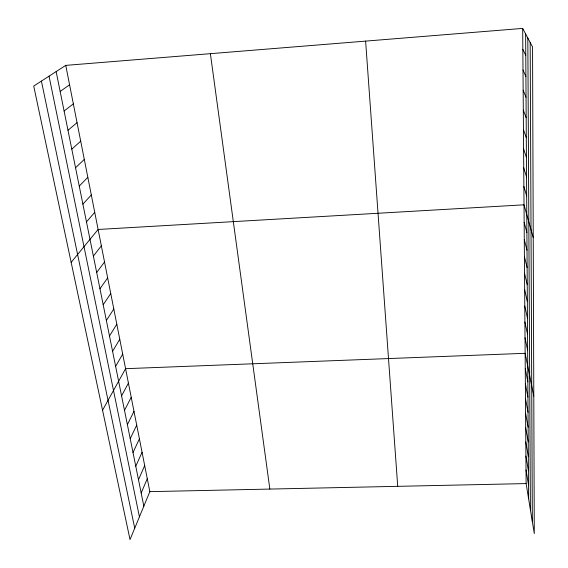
<?xml version="1.0" encoding="UTF-8"?>
<svg xmlns="http://www.w3.org/2000/svg" width="568" height="568" viewBox="0 0 568 568"><rect width="100%" height="100%" fill="white"/><g stroke="black" fill="none" stroke-linecap="round" stroke-linejoin="round"><path stroke-width="0.85" d="M65.753 65.377L149.831 491.647L130.029 539.6L33.718 86.066L65.753 65.377L522.688 28.4L532.557 46.952L534.282 533.579L526.124 483.581L522.688 28.4M141.176 493.045L147.282 478.696M138.493 479.726L144.691 465.582M135.766 466.229L142.071 452.284M133.004 452.547L139.416 438.815M130.207 438.681L136.718 425.162M127.374 424.615L133.991 411.331M124.491 410.359L131.222 397.309M121.58 395.903L128.418 383.095M102.559 410.238L125.578 368.682L525.137 353.31L533.799 396.074M115.623 366.374L122.695 354.07M112.578 351.294L119.777 339.259M109.489 335.993L116.809 324.236M106.358 320.473L113.806 308.999M103.184 304.725L110.76 293.542M99.961 288.75L107.664 277.873M96.688 272.534L104.526 261.969M93.365 256.076L101.345 245.837M71.156 262.352L98.115 229.465L524.015 204.821L533.238 237.623M86.471 221.889L94.742 212.347M82.892 204.139L91.313 194.959M79.25 186.105L87.834 177.308M75.551 167.78L84.298 159.381M71.795 149.164L80.706 141.169M67.983 130.242L77.056 122.674M64.099 111.008L73.35 103.88M60.158 91.455L69.58 84.788M149.831 491.647L526.124 483.581M522.844 49.345L525.769 55.437M523 69.935L525.904 76.552M523.156 90.177L526.039 97.313M523.305 110.078L526.167 117.704M523.455 129.653L526.295 137.754M523.597 148.908L526.422 157.471M523.739 167.851L526.543 176.854M523.881 186.481L526.664 195.917M524.15 222.336L526.898 232.568M524.278 239.582L527.012 250.19M524.406 256.573L527.118 267.535M524.534 273.3L527.232 284.618M524.662 289.786L527.338 301.438M524.782 306.017L527.445 317.995M524.903 322.013L527.544 334.303M525.024 337.782L527.651 350.371M41.414 81.096L134.73 528.212M49.04 76.176L139.423 516.859M56.147 71.582L143.832 506.187M525.258 368.625L527.85 381.795M525.372 383.712L527.942 397.153M525.478 398.587L528.041 412.297M525.592 413.255L528.134 427.214M525.698 427.711L528.233 441.925M525.812 441.968L528.325 456.423M525.918 456.033L528.41 470.716M526.018 469.899L528.503 484.802M210.387 53.676L269.85 489.076M365.615 41.109L397.721 486.336M527.821 38.056L530.405 509.815M525.634 33.945L528.588 498.697M530.178 42.472L532.337 521.665"/></g></svg>
